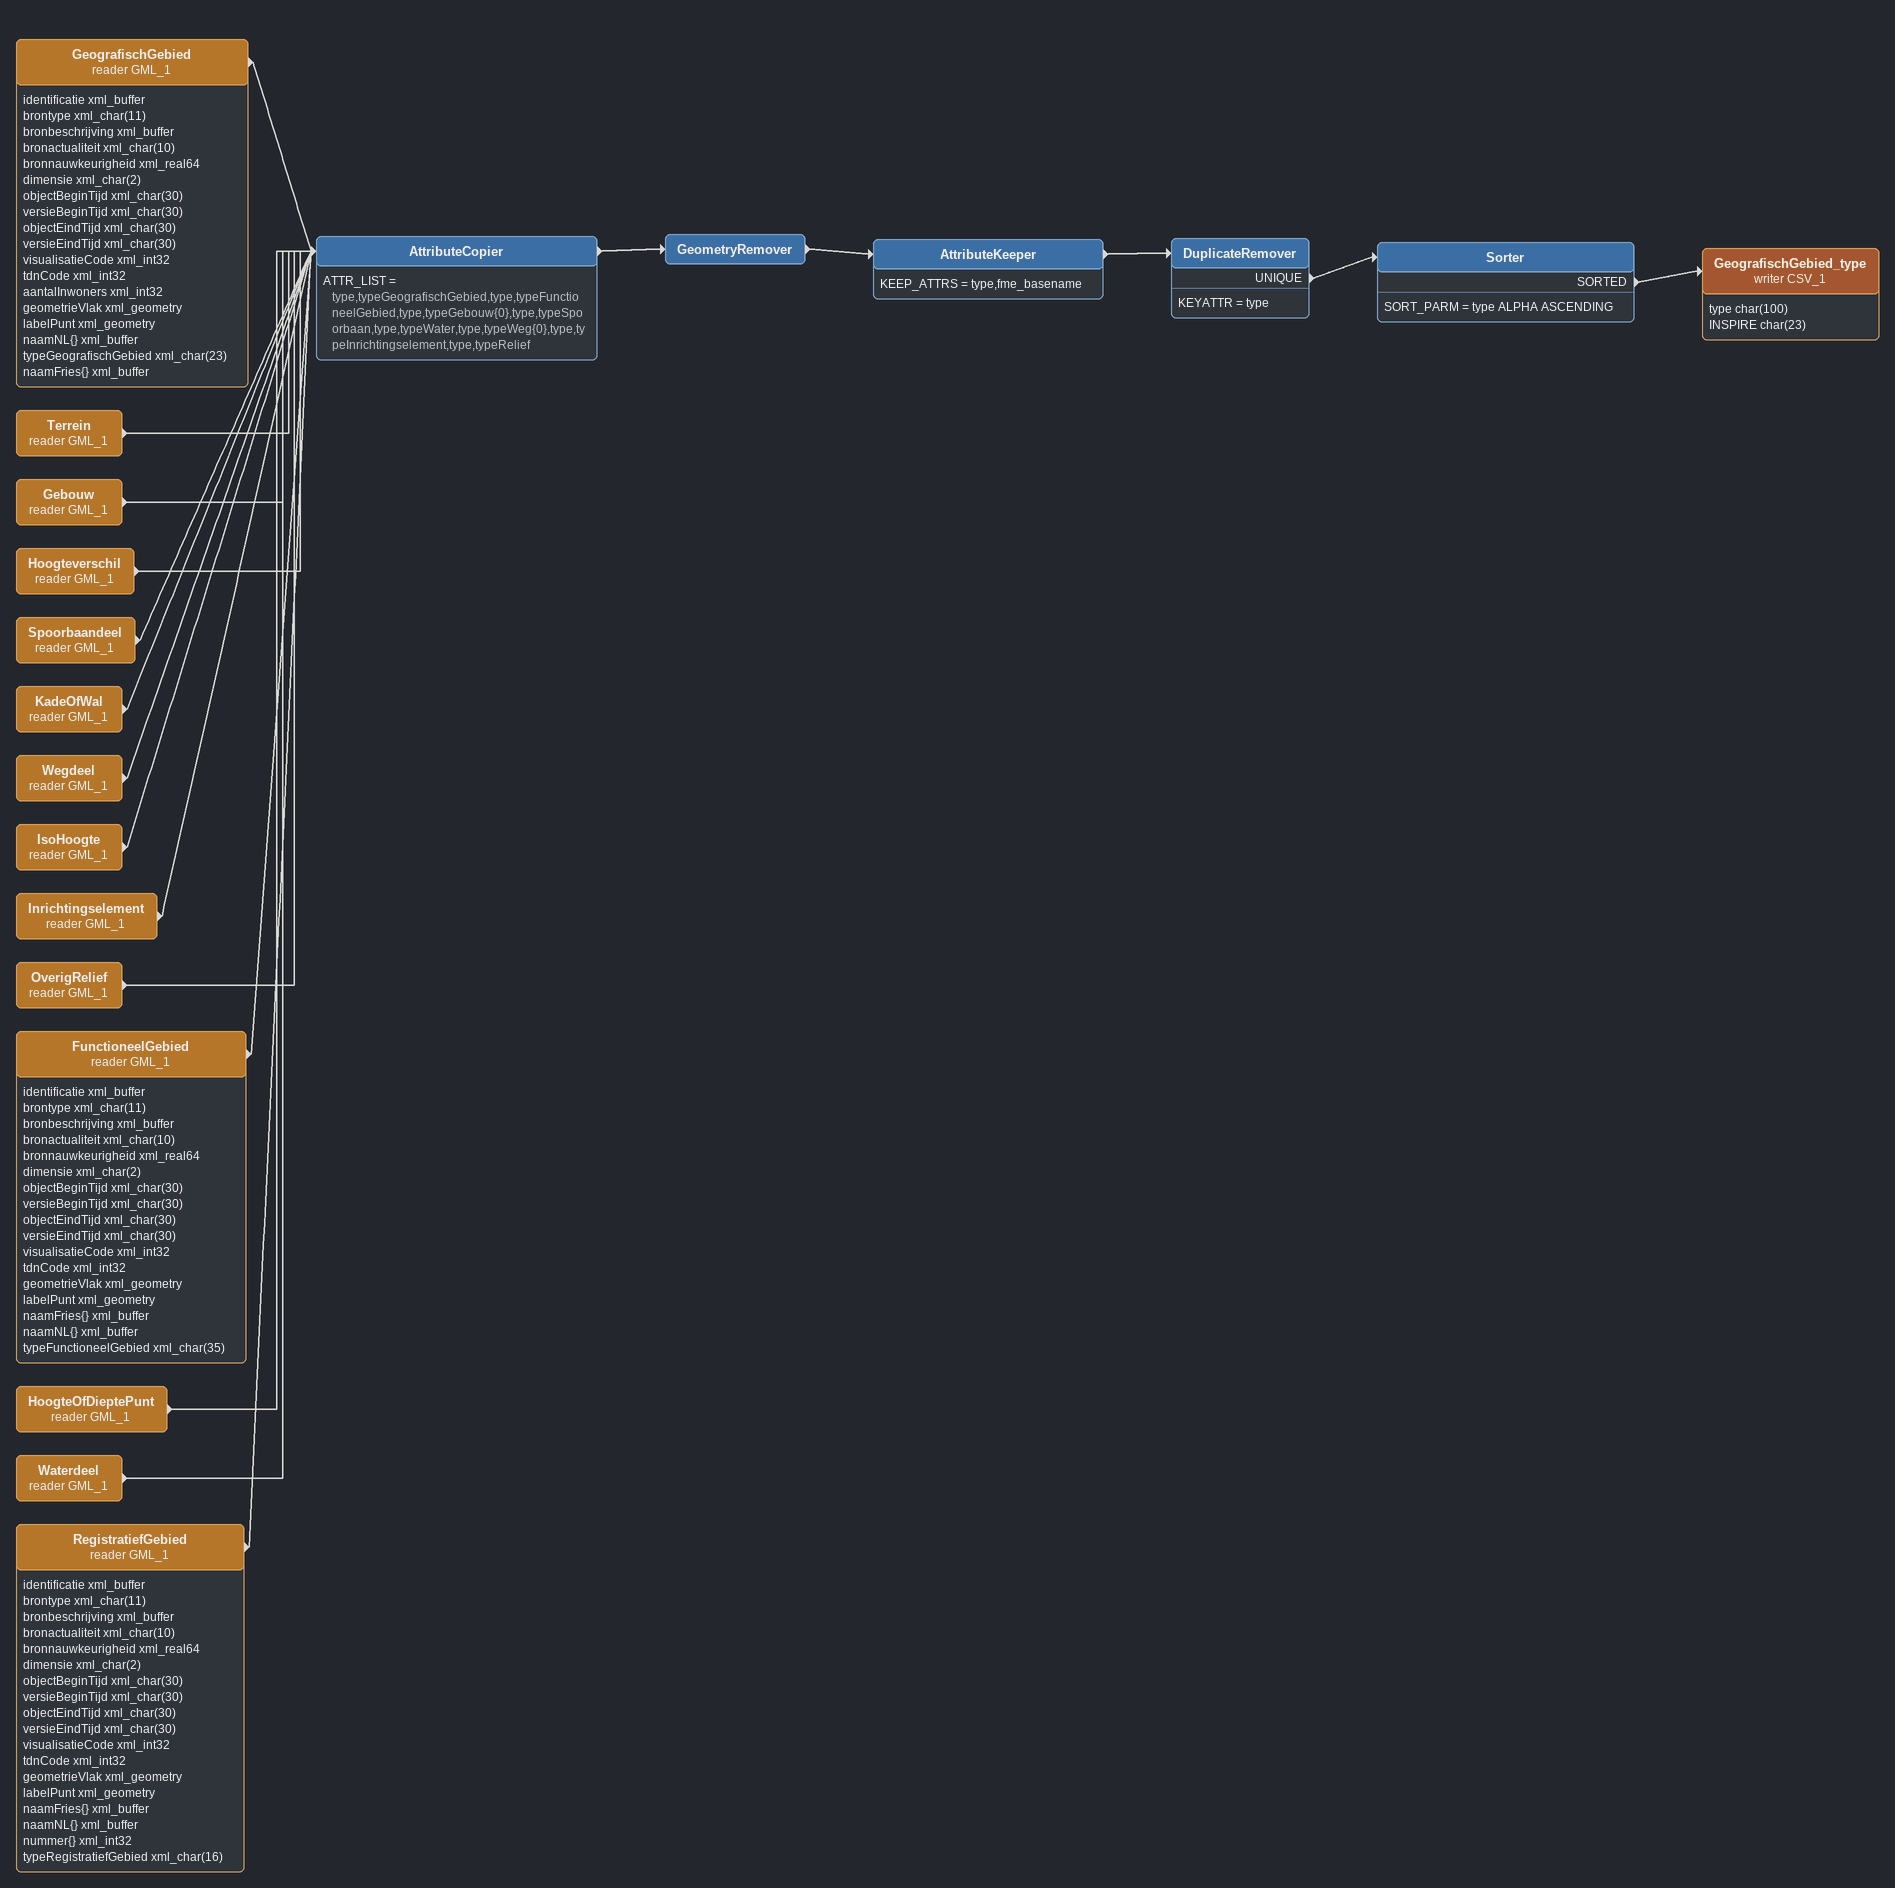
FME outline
GeografischGebied (reader GML_1)
    attributes: identificatie xml_buffer, brontype xml_char(11), bronbeschrijving xml_buffer, bronactualiteit xml_char(10), bronnauwkeurigheid xml_real64, dimensie xml_char(2), objectBeginTijd xml_char(30), versieBeginTijd xml_char(30), objectEindTijd xml_char(30), versieEindTijd xml_char(30), visualisatieCode xml_int32, tdnCode xml_int32, aantalInwoners xml_int32, geometrieVlak xml_geometry, labelPunt xml_geometry, naamNL{} xml_buffer, typeGeografischGebied xml_char(23), naamFries{} xml_buffer
    -> AttributeCopier
Terrein (reader GML_1)
    -> AttributeCopier
Gebouw (reader GML_1)
    -> AttributeCopier
Hoogteverschil (reader GML_1)
    -> AttributeCopier
Spoorbaandeel (reader GML_1)
    -> AttributeCopier
KadeOfWal (reader GML_1)
    -> AttributeCopier
Wegdeel (reader GML_1)
    -> AttributeCopier
IsoHoogte (reader GML_1)
    -> AttributeCopier
Inrichtingselement (reader GML_1)
    -> AttributeCopier
OverigRelief (reader GML_1)
    -> AttributeCopier
FunctioneelGebied (reader GML_1)
    attributes: identificatie xml_buffer, brontype xml_char(11), bronbeschrijving xml_buffer, bronactualiteit xml_char(10), bronnauwkeurigheid xml_real64, dimensie xml_char(2), objectBeginTijd xml_char(30), versieBeginTijd xml_char(30), objectEindTijd xml_char(30), versieEindTijd xml_char(30), visualisatieCode xml_int32, tdnCode xml_int32, geometrieVlak xml_geometry, labelPunt xml_geometry, naamFries{} xml_buffer, naamNL{} xml_buffer, typeFunctioneelGebied xml_char(35)
    -> AttributeCopier
HoogteOfDieptePunt (reader GML_1)
    -> AttributeCopier
Waterdeel (reader GML_1)
    -> AttributeCopier
RegistratiefGebied (reader GML_1)
    attributes: identificatie xml_buffer, brontype xml_char(11), bronbeschrijving xml_buffer, bronactualiteit xml_char(10), bronnauwkeurigheid xml_real64, dimensie xml_char(2), objectBeginTijd xml_char(30), versieBeginTijd xml_char(30), objectEindTijd xml_char(30), versieEindTijd xml_char(30), visualisatieCode xml_int32, tdnCode xml_int32, geometrieVlak xml_geometry, labelPunt xml_geometry, naamFries{} xml_buffer, naamNL{} xml_buffer, nummer{} xml_int32, typeRegistratiefGebied xml_char(16)
    -> AttributeCopier
AttributeCopier
    ATTR_LIST = type,typeGeografischGebied,type,typeFunctioneelGebied,type,typeGebouw{0},type,typeSpoorbaan,type,typeWater,type,typeWeg{0},type,typeInrichtingselement,type,typeRelief
    -> GeometryRemover
GeometryRemover
    -> AttributeKeeper
AttributeKeeper
    KEEP_ATTRS = type,fme_basename
    -> DuplicateRemover
DuplicateRemover
    KEYATTR = type
    UNIQUE -> Sorter
Sorter
    SORT_PARM = type ALPHA ASCENDING
    SORTED -> GeografischGebied_type (writer CSV_1)
GeografischGebied_type (writer CSV_1)
    attributes: type char(100), INSPIRE char(23)
